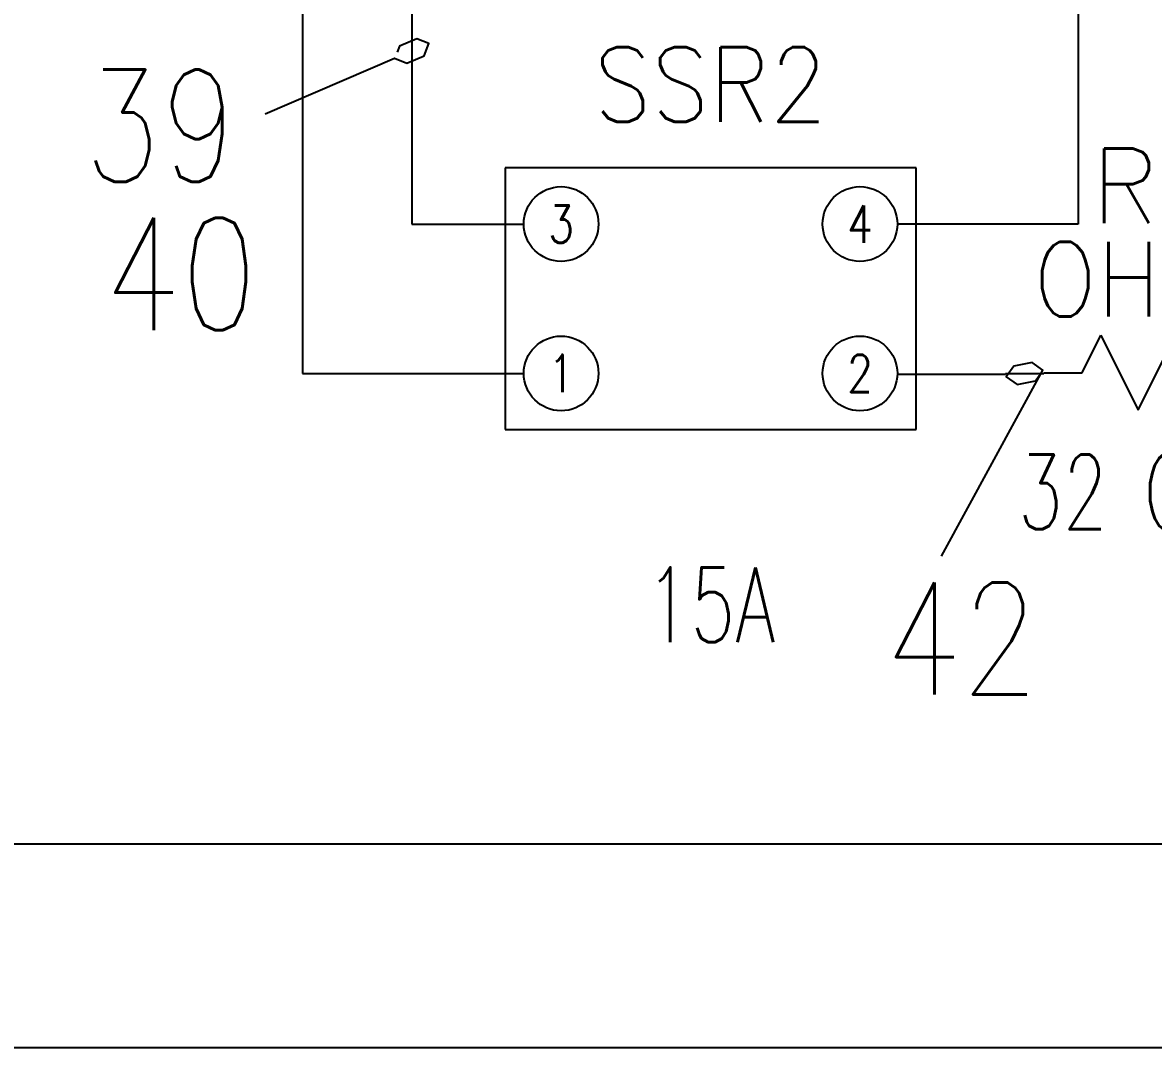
# Model space of a CAD drawing. Header units: millimetres. Extents: x 123.5 to 144.3, y 105.4 to 121.6.
# Drawn here: x 139.827 to 141.719, y 112.345 to 114.059 of the extents above; entities that cross this region are included whole.
import ezdxf
from ezdxf.enums import TextEntityAlignment as Align

# ---------------------------------------------------------------- set-up
doc = ezdxf.new("R2010")
doc.units = ezdxf.units.MM
for name, color, linetype in [('BLK_12AWG', 7, 'Continuous'), ('DESC', 250, 'Continuous'), ('MISC', 7, 'Continuous'), ('SYMS', 7, 'Continuous'), ('TAGS', 250, 'Continuous'), ('TERMS', 250, 'Continuous'), ('WIREFIXED', 7, 'Continuous'), ('WIRES', 7, 'Continuous')]:
    doc.layers.add(name, color=color, linetype=linetype)
doc.styles.add('WD', font='romans.shx')

# ---------------------------------------------------------------- blocks, each defined once
blk = doc.blocks.new('HDV1TFL')
for p, q in [((0.34375, 0.34375), (-0.34375, 0.34375)), ((-0.34375, 0.34375), (-0.34375, -0.09375)), ((0.34375, -0.09375), (0.34375, 0.34375)), ((-0.34375, -0.09375), (0.34375, -0.09375))]:
    blk.add_line(p, q)
for centre in [(-0.25, 0.25), (0.25, 0.25), (-0.25, 0), (0.25, 0)]:
    blk.add_circle(centre, 0.0625)
at = {"style": 'WD'}
for tag, width, p in [('INST', 0.7, (0.005517404068590581, 0.7469800000000106)), ('LOC', 0.7, (0.005517404068590581, 0.5773800000000107)), ('TAG1', 0.9, (0, 0.4211268757634643)), ('RATING2', 0.7, (0, 0.03125499999999998)), ('DESC1', 0.7, (0, -0.293233234304602)), ('DESC2', 0.7, (0, -0.4494796614581569)), ('XREF', 0.7, (0, -0.6057346580778482))]:
    blk.add_attdef(tag, text='', height=0.125, dxfattribs=dict(at, width=width)).set_placement(p, align=Align.CENTER)
at = {"style": 'WD', "flags": 9}
blk.add_attdef('FAMILY', text='', height=0.01, dxfattribs=at).set_placement((-0.005282386071204681, 0.3885743417033638), align=Align.CENTER)
at = {"linetype": 'Continuous', "style": 'WD', "flags": 1}
for tag, p in [('CAT', (0, 0.3780569337163703)), ('MFG', (0, 0.3591963671921075))]:
    blk.add_attdef(tag, text='', height=0.01, dxfattribs=at).set_placement(p, align=Align.MIDDLE)
at = {"style": 'WD', "flags": 1}
for tag, p in [('X2TERM03', (-0.25, 0.3125)), ('X2TERM04', (0.25, 0.3125)), ('X4TERM03', (-0.3125, 0.25)), ('X1TERM04', (0.3125, 0.25)), ('X4TERM01', (-0.3125, 0)), ('X1TERM02', (0.3125, 0)), ('X8TERM01', (-0.25, -0.0625)), ('X8TERM02', (0.25, -0.0625))]:
    blk.add_attdef(tag, p, '', height=0.0125, dxfattribs=at)
at = {"linetype": 'Continuous', "style": 'WD', "flags": 9}
blk.add_attdef('ASSYCODE', text='', height=0.01, dxfattribs=at).set_placement((0, 0.328125), align=Align.CENTER)
at = {"style": 'WD', "width": 0.7}
blk.add_attdef('RATING1', text='', height=0.125, dxfattribs=at).set_placement((0, 0.25), align=Align.MIDDLE)
at = {"linetype": 'Continuous', "style": 'WD', "width": 0.8, "flags": 8}
for tag, p in [('TERM03', (-0.25, 0.25)), ('TERM04', (0.25, 0.25)), ('TERM01', (-0.25, 0)), ('TERM02', (0.25, 0))]:
    blk.add_attdef(tag, text='', height=0.0625, dxfattribs=at).set_placement(p, align=Align.MIDDLE)
blk = doc.blocks.new('HRE1')
for p, q in [((-0.125, 0), (-0.09375, 0.0625)), ((-0.09375, 0.0625), (-0.03125, -0.0625)), ((-0.03125, -0.0625), (0.03125, 0.0625)), ((0.03125, 0.0625), (0.09375, -0.0625)), ((0.09375, -0.0625), (0.125, 0))]:
    blk.add_line(p, q)
at = {"style": 'WD'}
for tag, width, p in [('INST', 0.7, (0, 0.8883417589547742)), ('LOC', 0.7, (0, 0.7187417589547742)), ('DESC1', 0.7, (0, 0.5624953318012194)), ('DESC2', 0.7, (0, 0.4062489046476643)), ('RATING1', 0.9, (0.005517404068590581, 0.09375000000001066))]:
    blk.add_attdef(tag, text='', height=0.125, dxfattribs=dict(at, width=width)).set_placement(p, align=Align.CENTER)
blk.add_attdef('TAG1', text='', height=0.125, dxfattribs=at).set_placement((0, 0.25), align=Align.CENTER)
for tag, p, height, flags in [('FAMILY', (0.2046895992784246, 0.1523448292263637), 0.01, 9), ('X4TERM01', (-0.125, 0), 0.0125, 1), ('X1TERM02', (0.125, 0), 0.0125, 1)]:
    blk.add_attdef(tag, p, '', height=height, dxfattribs=dict(at, flags=flags))
at = {"linetype": 'Continuous', "style": 'WD', "flags": 9}
for tag, p in [('CAT', (0.2297428652167746, 0.1081684133666007)), ('MFG', (0.2277978195768559, 0.08872665965914969)), ('ASSYCODE', (0.21875, 0.0625))]:
    blk.add_attdef(tag, text='', height=0.01, dxfattribs=at).set_placement(p, align=Align.CENTER)
at = {"linetype": 'Continuous', "style": 'WD', "flags": 8}
blk.add_attdef('TERM01', text='', height=0.125, dxfattribs=at).set_placement((-0.21875, -0.031375), align=Align.TOP_RIGHT)
blk.add_attdef('TERM02', text='', height=0.125, dxfattribs=at).set_placement((0.21875, -0.031375), align=Align.TOP_LEFT)
at = {"style": 'WD', "width": 0.9}
blk.add_attdef('RATING2', text='', height=0.125, dxfattribs=at).set_placement((0.005517404068590581, -0.1876249999999893), align=Align.TOP_CENTER)
blk = doc.blocks.new('WD_WNV')
at = {"style": 'WD', "flags": 1}
for tag, p in [('W01USER', (-0.0625, 0.09375)), ('W02USER', (-0.0625, 0.0859375)), ('W03USER', (-0.0625, 0.078125)), ('W04USER', (-0.0625, 0.0703125)), ('W05USER', (-0.0625, 0.0625)), ('W06USER', (-0.0625, 0.0546875)), ('W07USER', (-0.0625, 0.046875)), ('W08USER', (-0.0625, 0.0390625)), ('W09USER', (-0.0625, 0.03125)), ('W10USER', (-0.0625, 0.0234375))]:
    blk.add_attdef(tag, text='', height=0.005, dxfattribs=at).set_placement(p, align=Align.CENTER)
at = {"linetype": 'Continuous', "style": 'WD', "width": 0.8}
blk.add_attdef('WIRENO', text='', height=0.125, dxfattribs=at).set_placement((-0.05, 6.938893903907228e-16), align=Align.MIDDLE_RIGHT)
blk = doc.blocks.new('WD_WNH')
at = {"linetype": 'Continuous', "style": 'WD', "width": 0.8}
blk.add_attdef('WIRENO', text='', height=0.125, dxfattribs=at).set_placement((0, 0.0625), align=Align.CENTER)
at = {"style": 'WD', "flags": 1}
for tag, p in [('W01USER', (0, 0.078125)), ('W02USER', (0, 0.0703125)), ('W03USER', (0, 0.0625)), ('W04USER', (0, 0.0546875)), ('W05USER', (0, 0.046875)), ('W06USER', (0, 0.0390625)), ('W07USER', (0, 0.03125)), ('W08USER', (0, 0.0234375)), ('W09USER', (0, 0.015625)), ('W10USER', (0, 0.0078125))]:
    blk.add_attdef(tag, text='', height=0.005, dxfattribs=at).set_placement(p, align=Align.CENTER)

msp = doc.modelspace()

# ---------------------------------------------------------------- linework, layer by layer
at = {"layer": 'BLK_12AWG'}
for p, q in [((135.2149980451386, 112.6852002260173), (142.6036127478586, 112.6852002260173)), ((135.9452123013372, 112.3446659251032), (142.7932183722201, 112.3446659251032))]:
    msp.add_line(p, q, dxfattribs=at)
at = {"layer": 'WIREFIXED'}
for points in [[(140.2321391625202, 113.9064489552035), (140.4489713538032, 113.9994281435553), (140.4694865190251, 113.9912268153105), (140.4982073496648, 114.0035425120983), (140.5064086779096, 114.0240576773202), (140.4858935126877, 114.032259005565), (140.457172682048, 114.0199433087773), (140.4530778180163, 114.0097002347697)], [(141.3638198286444, 113.1665367745183), (141.5337493375017, 113.4778288713387), (141.5155152051985, 113.4903048565988), (141.4848004493568, 113.4845458398785), (141.4723244640966, 113.4663117075752), (141.4905585963999, 113.4538357223151), (141.5212733522416, 113.4595947390355), (141.5275025216854, 113.4686989097611)]]:
    msp.add_lwpolyline(points, dxfattribs=at)
at = {"layer": 'WIRES'}
for p, q in [((141.592601867544, 115.3626833621357), (141.592601867544, 113.7222277436916)), ((140.2946199115719, 114.3042979013311), (140.2946199115719, 113.4722277436916)), ((140.4776921844428, 114.3012599369946), (140.4776921844428, 113.7222277436916)), ((140.4776921844428, 113.7222277436916), (140.6651332029089, 113.7222277436916)), ((141.592601867544, 113.7222277436916), (141.2901332029089, 113.7222277436916)), ((140.2946199115719, 113.4722277436916), (140.6651332029089, 113.4722277436916)), ((141.4708984647523, 113.4706208349078), (141.2901332029089, 113.4706208349078)), ((141.4708984647523, 113.4720698546184), (141.5351706985677, 113.4720698546184)), ((141.5351706985677, 113.4735188743289), (141.5994429323831, 113.4735188743289))]:
    msp.add_line(p, q, dxfattribs=at)

# ---------------------------------------------------------------- block references
at = {"layer": 'SYMS'}
ref = msp.add_blockref('HDV1TFL', (140.9776332029089, 113.4722277436916), dxfattribs=at)
ref.add_attrib('TERM03', '3', dxfattribs={"layer": 'TERMS', "linetype": 'Continuous', "height": 0.0625, "style": 'WD', "width": 0.8, "flags": 8}).set_placement((140.7276332029089, 113.7222277436916), align=Align.MIDDLE)
ref.add_attrib('DESC2', '15A', dxfattribs={"layer": 'DESC', "height": 0.125, "style": 'WD', "width": 0.7}).set_placement((140.9776332029089, 113.0227480822334), align=Align.CENTER)
ref.add_attrib('TERM04', '4', dxfattribs={"layer": 'TERMS', "linetype": 'Continuous', "height": 0.0625, "style": 'WD', "width": 0.8, "flags": 8}).set_placement((141.2276332029089, 113.7222277436916), align=Align.MIDDLE)
ref.add_attrib('TERM02', '2', dxfattribs={"layer": 'TERMS', "linetype": 'Continuous', "height": 0.0625, "style": 'WD', "width": 0.8, "flags": 8}).set_placement((141.2276332029089, 113.4722277436916), align=Align.MIDDLE)
ref.add_attrib('TERM01', '1', dxfattribs={"layer": 'TERMS', "linetype": 'Continuous', "height": 0.0625, "style": 'WD', "width": 0.8, "flags": 8}).set_placement((140.7276332029089, 113.4722277436916), align=Align.MIDDLE)
ref.add_attrib('TAG1', 'SSR2', dxfattribs={"layer": 'TAGS', "height": 0.125, "style": 'WD', "width": 0.9}).set_placement((140.9776332029089, 113.8933546194551), align=Align.CENTER)
ref = msp.add_blockref('HRE1', (141.7244429323831, 113.4735188743289), dxfattribs=at)
ref.add_attrib('RATING1', 'OHMS', dxfattribs={"layer": 'MISC', "height": 0.125, "style": 'WD', "width": 0.9}).set_placement((141.7299603364517, 113.5672688743289), align=Align.CENTER)
ref.add_attrib('DESC1', '32 OHM', dxfattribs={"layer": 'DESC', "height": 0.125, "style": 'WD', "width": 0.7}).set_placement((141.7244429323831, 113.211437455448), align=Align.CENTER)
ref.add_attrib('TAG1', 'R2', dxfattribs={"layer": 'TAGS', "height": 0.125, "style": 'WD'}).set_placement((141.7244429323831, 113.7235188743289), align=Align.CENTER)
at = {"layer": 'WIREFIXED'}
ref = msp.add_blockref('WD_WNV', (140.4776921844428, 114.0117438403431), dxfattribs=dict(at, xscale=1.5, yscale=1.5, zscale=1.5))
ref.add_attrib('WIRENOF', '39', dxfattribs={"linetype": 'Continuous', "height": 0.1875, "style": 'WD', "width": 0.8000000000000002}).set_placement((140.1861858334967, 113.8867438403431), align=Align.MIDDLE_RIGHT)
ref = msp.add_blockref('WD_WNV', (140.2946199115719, 113.6386417752195), dxfattribs=dict(at, xscale=1.5, yscale=1.5, zscale=1.5))
ref.add_attrib('WIRENOF', '40', dxfattribs={"linetype": 'Continuous', "height": 0.1875, "style": 'WD', "width": 0.8000000000000002}).set_placement((140.2196199115719, 113.6386417752195), align=Align.MIDDLE_RIGHT)
ref = msp.add_blockref('WD_WNH', (140.8973706944949, 112.8413337778933), dxfattribs=dict(at, xscale=1.5, yscale=1.5, zscale=1.5))
ref.add_attrib('WIRENOF', '42', dxfattribs={"linetype": 'Continuous', "height": 0.1875, "style": 'WD', "width": 0.8000000000000002}).set_placement((141.3973706944949, 112.9350837778933), align=Align.CENTER)

doc.saveas('drawing.dxf')
